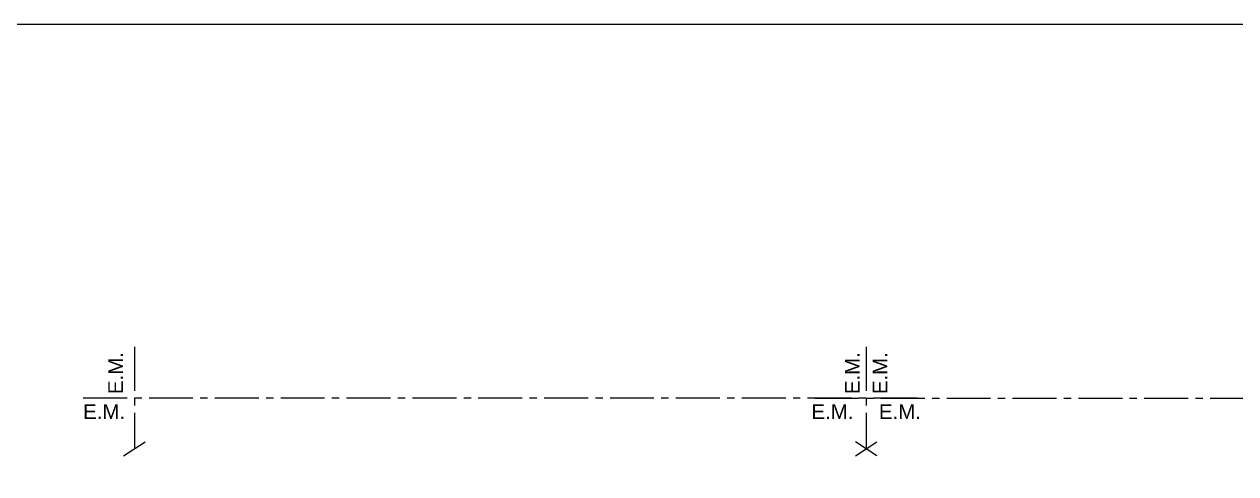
# Model space of a CAD drawing. Header units: millimetres. Extents: x 141 to 456, y -20 to 129.
# Drawn here: x 241.87 to 258.42, y 122.58 to 128.73 of the extents above; entities that cross this region are included whole.
import ezdxf

# ---------------------------------------------------------------- set-up
doc = ezdxf.new("R2010")
doc.units = ezdxf.units.MM
doc.header["$LTSCALE"] = 0.1
doc.header["$MEASUREMENT"] = 0
doc.linetypes.add('ACAD_ISO04W100', pattern=[30, 24, -3, 0, -3])
doc.layers.add('EJES', color=6, linetype='Continuous')
doc.layers.add('Textos', color=7, linetype='Continuous')
doc.styles.add('Diego', font='arial.ttf')

msp = doc.modelspace()

# ---------------------------------------------------------------- linework, layer by layer
at = {"color": 1, "linetype": 'Continuous'}
for points in [[(243.2266, 122.8315), (243.5192, 123.0218)], [(253.2266, 122.8315), (253.5192, 123.0218)], [(253.5192, 122.8315), (253.2266, 123.0218)]]:
    msp.add_lwpolyline(points, dxfattribs=at)
at = {"layer": 'EJES', "linetype": 'ACAD_ISO04W100', "ltscale": 0.25}
for p, q in [((243.3729, 124.3172), (243.3729, 122.9266)), ((253.3729, 124.3172), (253.3729, 122.9266)), ((254.0729, 123.6172), (242.6729, 123.6172)), ((252.6729, 123.6172), (264.0729, 123.6172))]:
    msp.add_line(p, q, dxfattribs=at)
at = {"layer": 'EJES', "color": 1, "linetype": 'ACAD_ISO04W100', "ltscale": 0.25}
msp.add_line((253.3729, 124.3172), (253.3729, 122.9266), dxfattribs=at)
at = {"layer": 'EJES'}
msp.add_lwpolyline([(236.3062, 128.7266), (270.4396, 128.7266), (270.4396, 98.2703), (236.3062, 98.2703)], close=True, dxfattribs=at)

# ---------------------------------------------------------------- texts
at = {"layer": 'Textos', "color": 2, "char_height": 0.2, "width": 0.738387, "rotation": 90, "style": 'Diego'}
for insert, attachment_point in [((243.0155, 124.247), 3), ((253.2827, 124.2461), 9), ((253.4631, 124.2461), 3)]:
    msp.add_mtext('E.M.', dxfattribs=dict(at, insert=insert, attachment_point=attachment_point))
at = {"layer": 'Textos', "color": 2, "char_height": 0.2, "width": 0.738387, "style": 'Diego'}
for insert, attachment_point in [((242.6728, 123.3335), 7), ((253.1992, 123.3335), 9), ((253.5466, 123.3335), 7)]:
    msp.add_mtext('E.M.', dxfattribs=dict(at, insert=insert, attachment_point=attachment_point))

doc.saveas('drawing.dxf')
